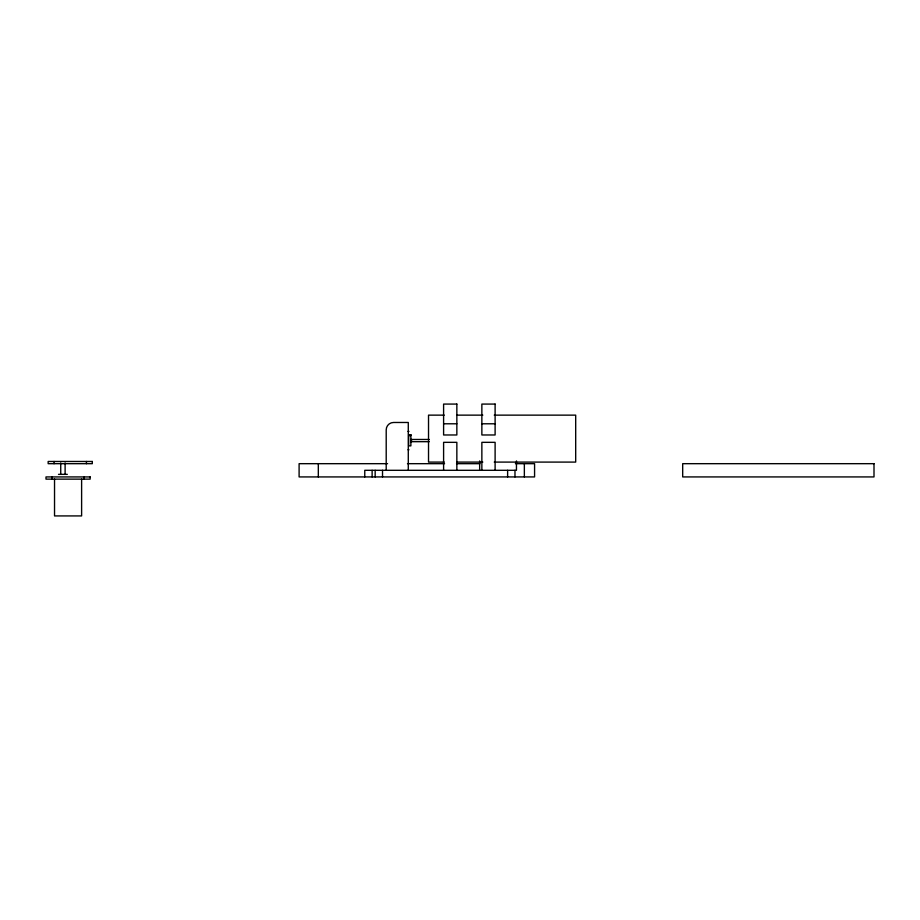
<?xml version="1.0" encoding="UTF-8"?>
<svg xmlns="http://www.w3.org/2000/svg" width="920" height="920" viewBox="0 0 920 920"><rect width="100%" height="100%" fill="white"/><g stroke="black" fill="none" stroke-linecap="round" stroke-linejoin="round"><path stroke-width="1.38" d="M444.233 415.138L428.524 415.138L428.524 462.093L444.233 462.093M457.102 415.138L482.816 415.138M494.247 415.138L575.69 415.138L575.69 462.093L494.247 462.093M443.601 423.786L456.849 423.786M481.861 423.786L495.109 423.786M408.043 431.376L408.974 431.376M408.675 435.171L410.872 435.171M408.675 435.551L410.872 435.551M410.676 439.472L429.237 439.472M410.676 441.68L429.237 441.68M408.043 449.776L408.974 449.776M457.102 462.093L482.816 462.093M387.561 463.68L299.103 463.68L299.103 476.928L534.577 476.928L534.577 463.68L515.407 463.68M407.468 463.68L444.555 463.68M456.538 463.68L479.998 463.68M58.512 474.352L67.332 474.352M524.354 463.68L524.354 476.928M516.453 460.931L516.453 470.304L364.768 470.304L364.768 476.928M514.981 470.304L514.981 476.928M507.621 470.304L507.621 476.928M495.109 470.304L495.109 442.336L481.861 442.336L481.861 470.304M479.653 460.931L479.653 470.304M456.849 470.304L456.849 442.336L443.601 442.336L443.601 470.304M411.504 439.472L411.504 441.68M408.284 470.304L408.284 422.475L393.565 422.475A7.36 7.36 0 0 0 386.204 429.835L386.204 470.304M382.524 470.304L382.524 476.928M375.164 470.304L375.164 476.928M372.128 470.304L372.128 476.928M318.32 463.68L318.32 476.928M86.422 461.472L86.422 463.68M84.26 476.928L84.26 479.136M81.615 479.136L81.615 515.924L54.533 515.924L54.533 479.136M65.113 462.944L65.113 474.352M60.731 462.944L60.731 474.352M54.05 461.472L54.05 463.68M51.888 476.928L51.888 479.136M456.849 404.075L443.601 404.075L443.601 434.976L456.849 434.976L456.849 404.075M495.109 404.075L481.861 404.075L481.861 434.976L495.109 434.976L495.109 404.075M410.872 434.815L408.675 434.815L408.675 445.855L410.872 445.855L410.872 434.815M92.31 461.472L48.162 461.472L48.162 463.68L92.31 463.68L92.31 461.472M874 463.68L682.686 463.68L682.686 476.928L874 476.928L874 463.68M90.148 476.928L46 476.928L46 479.136L90.148 479.136L90.148 476.928"/></g></svg>
